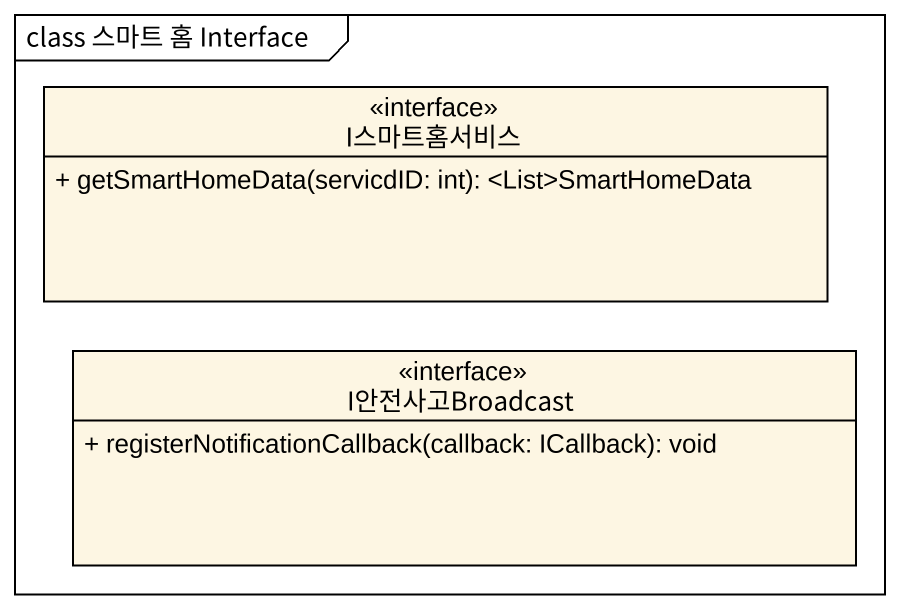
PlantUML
@startuml
mainframe class 스마트 홈 Interface
hide circle
hide empty members
skinparam classAttributeIconSize 0
interface I스마트홈서비스 {
  + getSmartHomeData(servicdID: int): <List>SmartHomeData
}
interface I안전사고Broadcast {
  + registerNotificationCallback(callback: ICallback): void
}
@enduml
